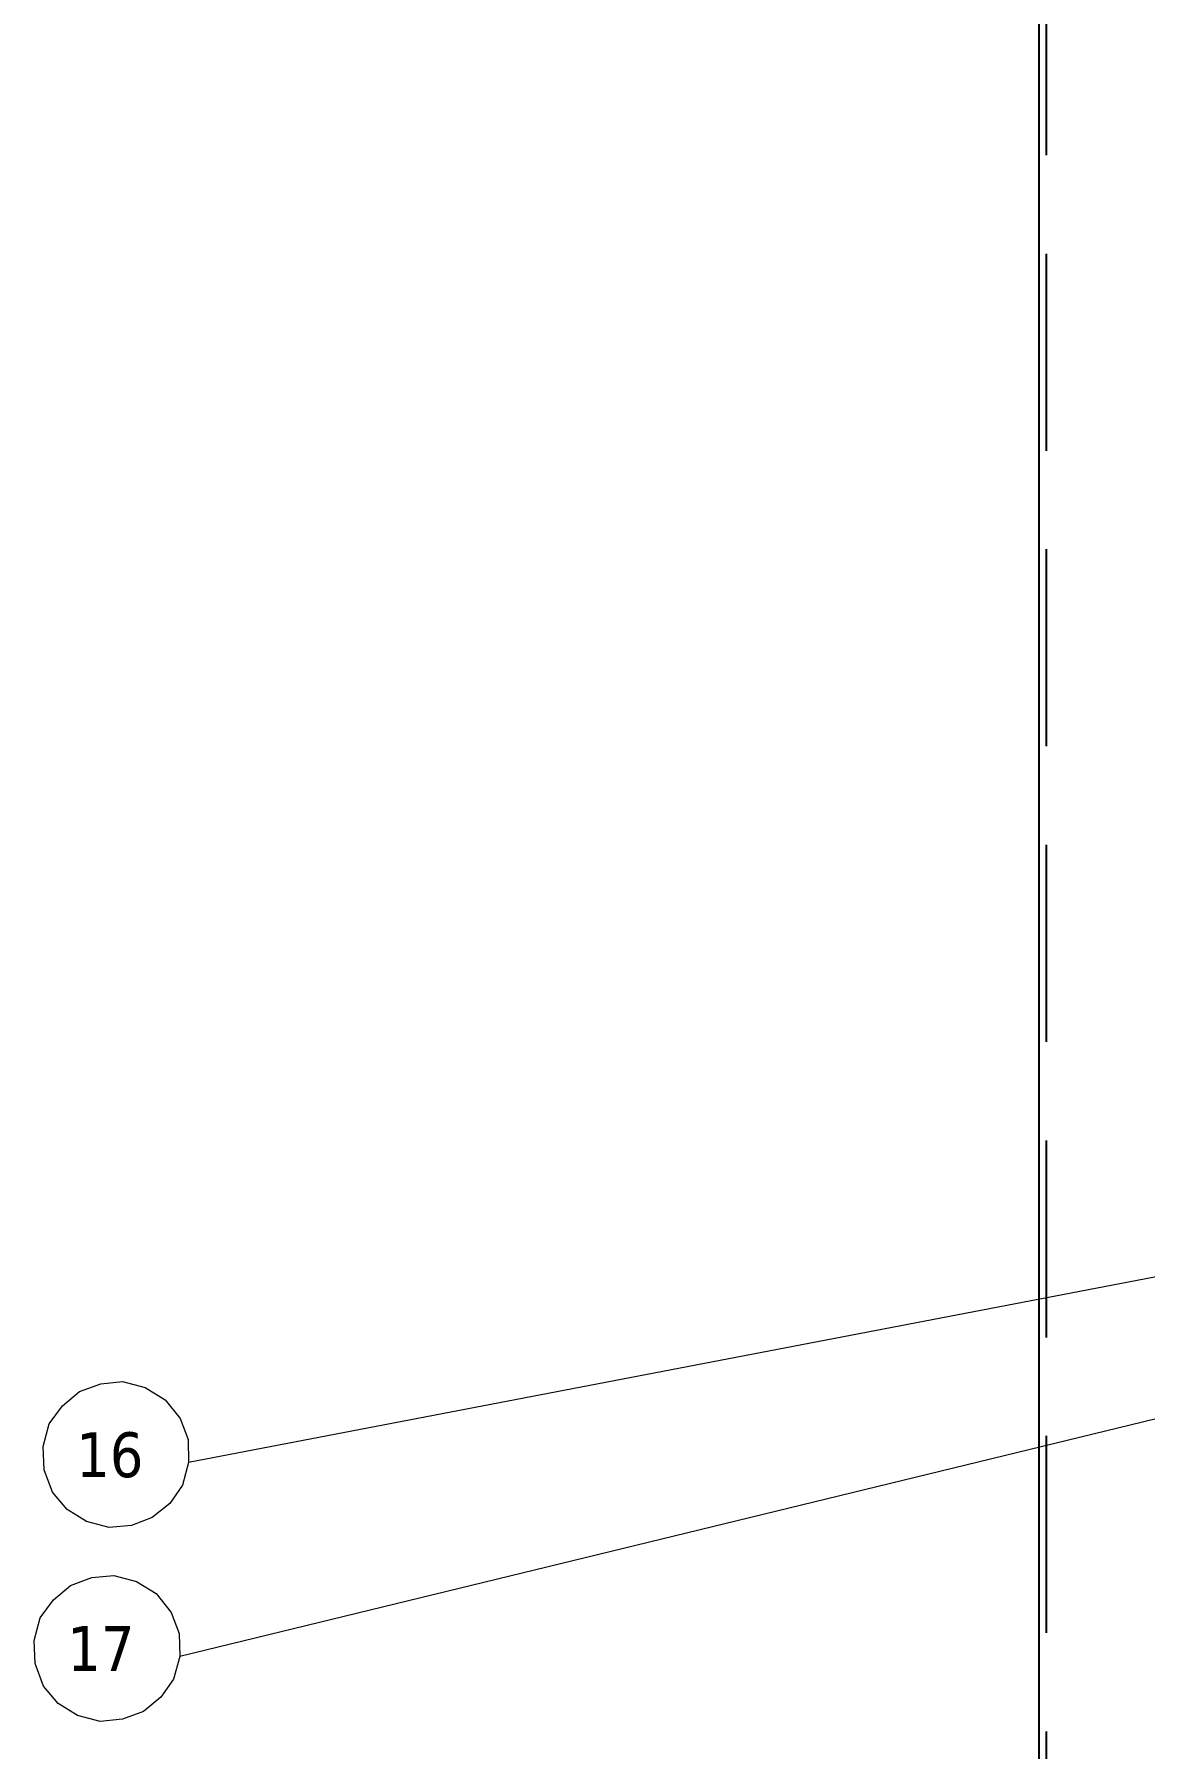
# Model space of a CAD drawing. Header units: millimetres. Extents: x 170275 to 421125, y -418833 to -203687.
# Drawn here: x 175469 to 176399, y -206917 to -205481 of the extents above; entities that cross this region are included whole.
import ezdxf

# ---------------------------------------------------------------- set-up
doc = ezdxf.new("R2010")
doc.units = ezdxf.units.MM
doc.header["$LTSCALE"] = 13
doc.linetypes.add('HIDDEN', pattern=[9.525, 6.35, -3.175])
doc.layers.add('1', color=4, linetype='Continuous')
doc.layers.add('3', color=6, linetype='HIDDEN')
doc.layers.add('铁心', color=3, linetype='Continuous', lineweight=0)
doc.styles.add('Tahoma_txtstyle_37.59_0_0', font='tahoma.ttf')

msp = doc.modelspace()

# ---------------------------------------------------------------- linework, layer by layer
at = {"layer": '1'}
msp.add_line((176310.88, -207315.51), (176310.88, -205211.51), dxfattribs=at)
at = {"layer": '3', "ltscale": 2}
msp.add_line((176316.88, -207315.51), (176316.88, -205211.51), dxfattribs=at)
at = {"layer": '铁心'}
for points in [[(176625.94, -206480.26), (175597.96, -206677.5), (175597.96, -206677.5)], [(176950.45, -206508.86), (175590.54, -206839.89), (175590.54, -206839.89)]]:
    msp.add_lwpolyline(points, dxfattribs=at)
for points in [[(175483.94, -206702.29), (175476.87, -206683.42), (175476.11, -206664.04), (175481.19, -206645.11), (175492.29, -206630.01), (175506.54, -206617.95), (175524.37, -206611.48), (175542.74, -206609.57), (175561.67, -206614.64), (175578.34, -206624.84), (175590.89, -206640.55), (175597.61, -206658.23), (175597.96, -206677.5), (175592.89, -206696.43), (175582.2, -206711.64), (175567.53, -206723.59), (175550.12, -206730.17), (175531.33, -206731.97), (175512.41, -206726.9), (175496.15, -206716.81)], [(175476.52, -206864.68), (175469.45, -206845.81), (175468.69, -206826.42), (175473.76, -206807.49), (175484.87, -206792.39), (175499.12, -206780.33), (175516.95, -206773.87), (175535.32, -206771.95), (175554.25, -206777.03), (175570.92, -206787.23), (175583.46, -206802.93), (175590.19, -206820.61), (175590.54, -206839.89), (175585.47, -206858.81), (175574.78, -206874.03), (175560.11, -206885.97), (175542.7, -206892.55), (175523.91, -206894.35), (175504.99, -206889.28), (175488.73, -206879.19)]]:
    msp.add_lwpolyline(points, close=True, dxfattribs=at)

# ---------------------------------------------------------------- texts
at = {"layer": '铁心', "style": 'Tahoma_txtstyle_37.59_0_0'}
for s, p in [('16', (175503.77, -206689.65)), ('17', (175496.35, -206852.03))]:
    msp.add_text(s, height=37.589, dxfattribs=at).set_placement(p)

doc.saveas('drawing.dxf')
